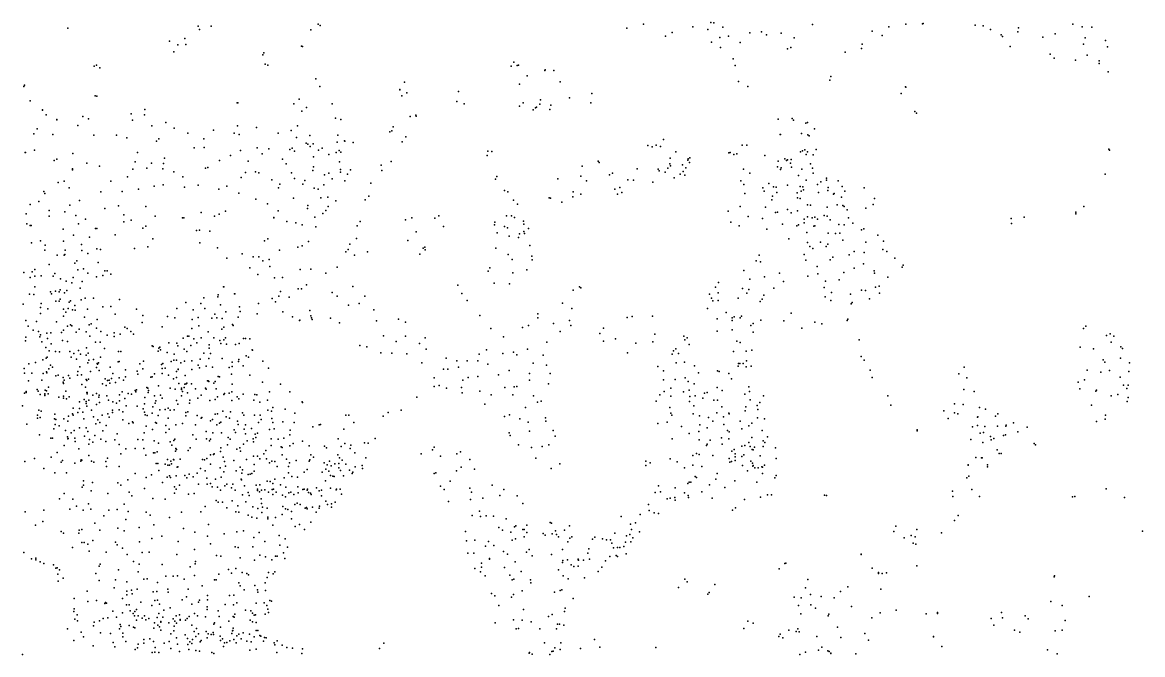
# Model space of a CAD drawing. Header units: millimetres. Extents: x -60275265 to 22802890, y -38578442 to 24337084.
# Drawn here: x -18729378 to -13570378, y -18528304 to -15615304 of the extents above; entities that cross this region are included whole.
import ezdxf

# ---------------------------------------------------------------- set-up
doc = ezdxf.new("R2010")
doc.units = ezdxf.units.MM
doc.header["$MEASUREMENT"] = 0
doc.layers.add('particles', color=7, linetype='Continuous', true_color=0x000000)

msp = doc.modelspace()

# ---------------------------------------------------------------- linework, layer by layer
at = {"layer": 'particles', "color": 93, "true_color": 0x67d435}
for p in [(-17367378, -15623304), (-17357378, -15629304), (-15868378, -15623304), (-15559378, -15615304), (-15544378, -15617304), (-15091378, -15625304), (-14661378, -15623304), (-14583378, -15622304), (-14580378, -15620304), (-14341378, -15628304), (-14305378, -15631304), (-13891378, -15623304), (-18520378, -15642304), (-17919378, -15632304), (-17914378, -15647304), (-17859378, -15632304), (-17400378, -15649304), (-15946378, -15641304), (-15767378, -15679304), (-15736378, -15662304), (-15642378, -15636304), (-15572378, -15648304), (-15503378, -15637304), (-15477378, -15679304), (-15379378, -15663304), (-15325378, -15658304), (-15302378, -15672304), (-15234378, -15665304), (-14816378, -15656304), (-14770378, -15675304), (-14739378, -15635304), (-14270378, -15647304), (-14221378, -15673304), (-14215378, -15680304), (-14144378, -15659304), (-14142378, -15640304), (-14029378, -15683304), (-13973378, -15668304), (-13849378, -15635304), (-13804378, -15637304), (-18051378, -15701304), (-18013378, -15719304), (-17981378, -15689304), (-17977378, -15717304), (-17444378, -15724304), (-17439378, -15726304), (-15555378, -15706304), (-15517378, -15685304), (-15514378, -15731304), (-15423378, -15707304), (-15190378, -15731304), (-15175378, -15686304), (-14861378, -15715304), (-14180378, -15726304), (-13842378, -15716304), (-13834378, -15686304), (-13741378, -15698304), (-13732378, -15728304), (-18032378, -15751304), (-17622378, -15765304), (-17617378, -15756304), (-15455378, -15783304), (-15206378, -15737304), (-14940378, -15752304), (-14865378, -15735304), (-13996378, -15762304), (-13977378, -15780304), (-13825378, -15766304), (-18399378, -15816304), (-18388378, -15812304), (-18373378, -15824304), (-17611378, -15808304), (-17598378, -15812304), (-16478378, -15817304), (-16465378, -15799304), (-16451378, -15813304), (-16445378, -15812304), (-16323378, -15836304), (-16322378, -15834304), (-16281378, -15836304), (-15447378, -15813304), (-15447378, -15813304), (-13879378, -15789304), (-13770378, -15792304), (-13770378, -15805304), (-17377378, -15875304), (-17377378, -15875304), (-16404378, -15861304), (-16404378, -15861304), (-16253378, -15889304), (-15431378, -15887304), (-15010378, -15881304), (-15006378, -15865304), (-13729378, -15843304), (-18722378, -15910304), (-18719378, -15905304), (-17359378, -15910304), (-16990378, -15924304), (-16990378, -15925304), (-16969378, -15891304), (-16959378, -15940304), (-16720378, -15934304), (-16439378, -15900304), (-16439378, -15900304), (-15388378, -15911304), (-14662378, -15912304), (-14661378, -15913304), (-18693378, -15976304), (-18394378, -15953304), (-18386378, -15955304), (-17740378, -15986304), (-17738378, -15986304), (-17737378, -15985304), (-17479378, -15990304), (-17455378, -15969304), (-17302378, -15990304), (-16982378, -15953304), (-16729378, -15980304), (-16694378, -15990304), (-16422378, -15986304), (-16346378, -15992304), (-16343378, -15972304), (-16209378, -15962304), (-16209378, -15962304), (-16111378, -15986304), (-16107378, -15943304), (-14682378, -15943304), (-18637378, -16018304), (-18637378, -16020304), (-18619378, -16041304), (-18228378, -16037304), (-18166378, -16041304), (-18165378, -16017304), (-17442378, -16024304), (-17420378, -16007304), (-16917378, -16043304), (-16440378, -16001304), (-16376378, -16018304), (-16366378, -16009304), (-16361378, -16006304), (-16300378, -16017304), (-16296378, -15997304), (-14619378, -16026304), (-14612378, -16033304), (-18571378, -16062304), (-18570378, -16064304), (-18473378, -16090304), (-18451378, -16049304), (-18425378, -16059304), (-18222378, -16066304), (-18133378, -16092304), (-18069378, -16076304), (-17739378, -16091304), (-17462378, -16092304), (-17287378, -16057304), (-17263378, -16062304), (-16943378, -16049304), (-16915378, -16047304), (-15249378, -16061304), (-15184378, -16058304), (-15178378, -16066304), (-15121378, -16079304), (-15113378, -16077304), (-18676378, -16128304), (-18661378, -16105304), (-18589378, -16131304), (-18400378, -16135304), (-18295378, -16134304), (-18248378, -16147304), (-18030378, -16103304), (-17967378, -16125304), (-17849378, -16112304), (-17754378, -16125304), (-17731378, -16132304), (-17651378, -16099304), (-17551378, -16125304), (-17491378, -16113304), (-17466378, -16145304), (-17405378, -16136304), (-17276378, -16134304), (-17037378, -16120304), (-17028378, -16114304), (-17021378, -16096304), (-16963378, -16142304), (-15239378, -16131304), (-15237378, -16131304), (-15141378, -16127304), (-15112378, -16133304), (-15106378, -16137304), (-15081378, -16105304), (-18111378, -16163304), (-18100378, -16151304), (-17938378, -16193304), (-17893378, -16152304), (-17892378, -16192304), (-17648378, -16193304), (-17594378, -16198304), (-17487378, -16195304), (-17422378, -16172304), (-17414378, -16176304), (-17404378, -16187304), (-17390378, -16174304), (-17349378, -16194304), (-17279378, -16167304), (-17245378, -16161304), (-17244378, -16163304), (-17205378, -16168304), (-16980378, -16165304), (-15849378, -16182304), (-15829378, -16188304), (-15810378, -16181304), (-15790378, -16187304), (-15777378, -16155304), (-15414378, -16181304), (-15393378, -16180304), (-18717378, -16214304), (-18714378, -16214304), (-18674378, -16204304), (-18571378, -16245304), (-18497378, -16219304), (-18199378, -16215304), (-18075378, -16241304), (-17771378, -16229304), (-17725378, -16205304), (-17625378, -16220304), (-17531378, -16245304), (-17498378, -16200304), (-17476378, -16209304), (-17388378, -16234304), (-17366378, -16204304), (-17318378, -16224304), (-17284378, -16215304), (-17270378, -16206304), (-17262378, -16213304), (-16588378, -16228304), (-16585378, -16208304), (-16567378, -16210304), (-15746378, -16241304), (-15719378, -16212304), (-15665378, -16250304), (-15663378, -16244304), (-15655378, -16239304), (-15475378, -16216304), (-15470378, -16215304), (-15453378, -16223304), (-15438378, -16220304), (-15310378, -16228304), (-15217378, -16244304), (-15205378, -16248304), (-15188378, -16247304), (-15146378, -16212304), (-15137378, -16207304), (-15125378, -16202304), (-15120378, -16224304), (-15113378, -16211304), (-15087378, -16226304), (-15074378, -16200304), (-13726378, -16199304), (-13723378, -16204304), (-18583378, -16252304), (-18499378, -16289304), (-18499378, -16295304), (-18433378, -16264304), (-18374378, -16277304), (-18220378, -16291304), (-18210378, -16257304), (-18156378, -16286304), (-18135378, -16263304), (-18082378, -16289304), (-18079378, -16265304), (-17886378, -16287304), (-17875378, -16284304), (-17821378, -16251304), (-17689378, -16254304), (-17514378, -16267304), (-17392378, -16297304), (-17389378, -16280304), (-17269378, -16258304), (-17264378, -16293304), (-17218378, -16294304), (-17076378, -16273304), (-17073378, -16297304), (-17031378, -16256304), (-16151378, -16278304), (-16078378, -16255304), (-16072378, -16260304), (-15898378, -16289304), (-15801378, -16292304), (-15797378, -16299304), (-15757378, -16287304), (-15747378, -16266304), (-15744378, -16276304), (-15689378, -16271304), (-15686378, -16302304), (-15674378, -16285304), (-15657378, -16261304), (-15408378, -16292304), (-15251378, -16281304), (-15249378, -16254304), (-15237378, -16293304), (-15235378, -16285304), (-15210378, -16252304), (-15191378, -16264304), (-15187378, -16282304), (-15140378, -16292304), (-15100378, -16267304), (-15090378, -16287304), (-18565378, -16353304), (-18536378, -16346304), (-18321378, -16346304), (-18245378, -16326304), (-18032378, -16303304), (-17990378, -16327304), (-17721378, -16330304), (-17702378, -16307304), (-17655378, -16303304), (-17640378, -16308304), (-17581378, -16340304), (-17490378, -16308304), (-17476378, -16334304), (-17428378, -16344304), (-17338378, -16317304), (-17317378, -16310304), (-17302378, -16336304), (-17264378, -16305304), (-17244378, -16345304), (-17232378, -16314304), (-16550378, -16338304), (-16544378, -16325304), (-16263378, -16336304), (-16157378, -16323304), (-16131378, -16345304), (-16025378, -16318304), (-16012378, -16309304), (-15940378, -16341304), (-15914378, -16342304), (-15826378, -16351304), (-15769378, -16305304), (-15727378, -16331304), (-15699378, -16315304), (-15678378, -16319304), (-15421378, -16345304), (-15379378, -16309304), (-15154378, -16320304), (-15120378, -16342304), (-15087378, -16310304), (-15052378, -16350304), (-15026378, -16332304), (-15026378, -16342304), (-14972378, -16345304), (-13742378, -16314304), (-18630378, -16394304), (-18626378, -16404304), (-18514378, -16377304), (-18368378, -16395304), (-18269378, -16394304), (-18194378, -16384304), (-18122378, -16369304), (-18080378, -16364304), (-17983378, -16374304), (-17920378, -16365304), (-17825378, -16384304), (-17787378, -16370304), (-17732378, -16402304), (-17550378, -16377304), (-17544378, -16361304), (-17437378, -16361304), (-17386378, -16379304), (-17367378, -16383304), (-17341378, -16364304), (-17124378, -16356304), (-16509378, -16389304), (-16493378, -16396304), (-16193378, -16395304), (-16001378, -16384304), (-15978378, -16375304), (-15968378, -16399304), (-15407378, -16362304), (-15402378, -16403304), (-15319378, -16377304), (-15313378, -16393304), (-15292378, -16357304), (-15270378, -16373304), (-15257378, -16374304), (-15254378, -16399304), (-15206378, -16365304), (-15161378, -16401304), (-15147378, -16371304), (-15143378, -16392304), (-15135378, -16372304), (-15131378, -16386304), (-15067378, -16362304), (-15062378, -16399304), (-15020378, -16390304), (-15018378, -16376304), (-14990378, -16403304), (-14953378, -16371304), (-14941378, -16392304), (-14853378, -16377304), (-18693378, -16454304), (-18654378, -16440304), (-18466378, -16436304), (-17654378, -16430304), (-17600378, -16451304), (-17480378, -16425304), (-17354378, -16423304), (-17322378, -16421304), (-17286378, -16437304), (-17151378, -16432304), (-17133378, -16415304), (-16468378, -16434304), (-16449378, -16453304), (-16303378, -16423304), (-16297378, -16425304), (-16244378, -16443304), (-16194378, -16419304), (-16157378, -16407304), (-15989378, -16407304), (-15277378, -16432304), (-15274378, -16415304), (-15159378, -16423304), (-15147378, -16427304), (-15113378, -16455304), (-14994378, -16407304), (-14977378, -16456304), (-14957378, -16421304), (-14811378, -16454304), (-14805378, -16426304), (-18711378, -16497304), (-18606378, -16481304), (-18606378, -16508304), (-18534378, -16488304), (-18511378, -16457304), (-18483378, -16504304), (-18350378, -16473304), (-18286378, -16460304), (-18262378, -16502304), (-18160378, -16464304), (-18118378, -16508304), (-17905378, -16491304), (-17844378, -16508304), (-17823378, -16499304), (-17793378, -16485304), (-17551378, -16483304), (-17416378, -16472304), (-17414378, -16459304), (-17345378, -16496304), (-17331378, -16481304), (-17321378, -16463304), (-16811378, -16507304), (-16499378, -16506304), (-16476378, -16506304), (-15478378, -16485304), (-15424378, -16463304), (-15306378, -16467304), (-15260378, -16491304), (-15251378, -16490304), (-15205378, -16477304), (-15188378, -16493304), (-15160378, -16483304), (-15100378, -16457304), (-15036378, -16504304), (-15023378, -16508304), (-15022378, -16466304), (-14950378, -16458304), (-14945378, -16463304), (-14930378, -16478304), (-14844378, -16471304), (-13878378, -16490304), (-13877378, -16497304), (-13840378, -16463304), (-18709378, -16543304), (-18693378, -16551304), (-18688378, -16551304), (-18470378, -16543304), (-18438378, -16521304), (-18262378, -16534304), (-18228378, -16527304), (-18161378, -16554304), (-17992378, -16516304), (-17985378, -16516304), (-17571378, -16514304), (-17571378, -16515304), (-17511378, -16532304), (-17470378, -16538304), (-17441378, -16548304), (-17382378, -16513304), (-17377378, -16557304), (-17188378, -16552304), (-17173378, -16532304), (-16965378, -16525304), (-16936378, -16515304), (-16830378, -16517304), (-16789378, -16555304), (-16555378, -16548304), (-16553378, -16536304), (-16508378, -16555304), (-16462378, -16514304), (-16421378, -16531304), (-16420378, -16544304), (-15467378, -16536304), (-15428378, -16552304), (-15386378, -16509304), (-15320378, -16519304), (-15229378, -16545304), (-15163378, -16552304), (-15155378, -16548304), (-15128378, -16522304), (-15128378, -16539304), (-15113378, -16511304), (-15092378, -16515304), (-15084378, -16554304), (-15079378, -16512304), (-15079378, -16553304), (-15067378, -16521304), (-15009378, -16524304), (-14969378, -16546304), (-14945378, -16547304), (-14924378, -16515304), (-14905378, -16540304), (-14175378, -16519304), (-14173378, -16542304), (-14115378, -16513304), (-18541378, -16568304), (-18493378, -16595304), (-18420378, -16605304), (-18393378, -16564304), (-18386378, -16565304), (-18302378, -16594304), (-18175378, -16563304), (-17927378, -16574304), (-17914378, -16572304), (-17866378, -16577304), (-17191378, -16610304), (-16915378, -16580304), (-16543378, -16584304), (-16495378, -16561304), (-16487378, -16600304), (-16444378, -16606304), (-16440378, -16590304), (-16420378, -16579304), (-16417378, -16587304), (-16398378, -16565304), (-15301378, -16567304), (-15116378, -16583304), (-15018378, -16586304), (-14985378, -16587304), (-14965378, -16586304), (-14865378, -16571304), (-14854378, -16566304), (-14789378, -16595304), (-18687378, -16630304), (-18645378, -16621304), (-18624378, -16642304), (-18539378, -16623304), (-18457378, -16638304), (-18386378, -16658304), (-18370378, -16662304), (-18213378, -16657304), (-18152378, -16649304), (-18128378, -16612304), (-17912378, -16631304), (-17831378, -16653304), (-17614378, -16621304), (-17599378, -16613304), (-17460378, -16651304), (-17440378, -16644304), (-17412378, -16624304), (-17228378, -16662304), (-17221378, -16637304), (-16954378, -16620304), (-16884378, -16655304), (-16875378, -16651304), (-16874378, -16663304), (-16548378, -16655304), (-16392378, -16643304), (-15199378, -16613304), (-15114378, -16629304), (-15103378, -16648304), (-15088378, -16657304), (-15053378, -16627304), (-15028378, -16648304), (-15019378, -16637304), (-14951378, -16619304), (-14845378, -16628304), (-14767378, -16661304), (-14763378, -16623304), (-18626378, -16664304), (-18569378, -16688304), (-18536378, -16688304), (-18533378, -16685304), (-18532378, -16665304), (-18479378, -16713304), (-18455378, -16666304), (-18428378, -16680304), (-17788378, -16701304), (-17717378, -16682304), (-17666378, -16695304), (-17640378, -16695304), (-17621378, -16713304), (-17592378, -16708304), (-17545378, -16665304), (-17239378, -16672304), (-17199378, -16688304), (-17140378, -16672304), (-16899378, -16683304), (-16492378, -16684304), (-16473378, -16708304), (-16383378, -16692304), (-16381378, -16709304), (-15349378, -16713304), (-15336378, -16688304), (-15129378, -16685304), (-15121378, -16710304), (-15009378, -16709304), (-14996378, -16696304), (-14922378, -16686304), (-14898378, -16671304), (-14852378, -16675304), (-14748378, -16670304), (-14711378, -16701304), (-18684378, -16764304), (-18672378, -16753304), (-18605378, -16731304), (-18488378, -16725304), (-18474378, -16755304), (-18448378, -16751304), (-18380378, -16722304), (-18350378, -16760304), (-18338378, -16760304), (-17681378, -16746304), (-17589378, -16739304), (-17450378, -16754304), (-17401378, -16752304), (-17280378, -16743304), (-16584378, -16762304), (-16576378, -16746304), (-16406378, -16755304), (-15407378, -16758304), (-15329378, -16719304), (-15068378, -16740304), (-14899378, -16748304), (-14855378, -16727304), (-14806378, -16760304), (-14677378, -16743304), (-14673378, -16734304), (-18722378, -16768304), (-18694378, -16791304), (-18672378, -16785304), (-18642378, -16782304), (-18587378, -16784304), (-18580378, -16772304), (-18554378, -16796304), (-18528378, -16807304), (-18502378, -16815304), (-18495378, -16790304), (-18453378, -16809304), (-18427378, -16771304), (-18388378, -16787304), (-18358378, -16781304), (-18321378, -16775304), (-17645378, -16777304), (-17568378, -16792304), (-17531378, -16791304), (-17331378, -16771304), (-16557378, -16817304), (-16470378, -16769304), (-15523378, -16814304), (-15379378, -16798304), (-15311378, -16787304), (-15242378, -16770304), (-15224378, -16809304), (-15112378, -16785304), (-15065378, -16773304), (-15030378, -16808304), (-14968378, -16801304), (-14946378, -16768304), (-14805378, -16770304), (-14743378, -16789304), (-18696378, -16867304), (-18677378, -16869304), (-18671378, -16833304), (-18600378, -16856304), (-18595378, -16866304), (-18577378, -16853304), (-18560378, -16857304), (-18555378, -16847304), (-18535378, -16861304), (-18524378, -16851304), (-18463378, -16839304), (-17803378, -16833304), (-17802378, -16833304), (-17752378, -16866304), (-17751378, -16865304), (-17540378, -16855304), (-17459378, -16843304), (-17443378, -16842304), (-17421378, -16824304), (-17302378, -16859304), (-17207378, -16832304), (-16724378, -16826304), (-16705378, -16864304), (-16486378, -16820304), (-16193378, -16849304), (-16164378, -16834304), (-16157378, -16838304), (-15565378, -16867304), (-15537378, -16835304), (-15524378, -16861304), (-15412378, -16841304), (-15392378, -16862304), (-15384378, -16846304), (-15269378, -16839304), (-15037378, -16836304), (-15002378, -16860304), (-14915378, -16867304), (-14865378, -16849304), (-14846378, -16850304), (-14800378, -16835304), (-14783378, -16830304), (-14782378, -16862304), (-18726378, -16914304), (-18643378, -16910304), (-18575378, -16899304), (-18559378, -16900304), (-18555378, -16891304), (-18514378, -16904304), (-18508378, -16898304), (-18487378, -16920304), (-18458378, -16894304), (-18440378, -16885304), (-18401378, -16885304), (-18282378, -16892304), (-17976378, -16905304), (-17908378, -16911304), (-17893378, -16884304), (-17829378, -16879304), (-17827378, -16870304), (-17817378, -16917304), (-17641378, -16910304), (-17578378, -16887304), (-17564378, -16903304), (-17548378, -16876304), (-17500378, -16881304), (-17279378, -16877304), (-17227378, -16918304), (-17178378, -16910304), (-17152378, -16876304), (-16681378, -16897304), (-16241378, -16908304), (-15555378, -16886304), (-15550378, -16898304), (-15524378, -16897304), (-15433378, -16886304), (-15331378, -16901304), (-15322378, -16891304), (-15315378, -16872304), (-15032378, -16879304), (-15006378, -16897304), (-14912378, -16912304), (-14908378, -16905304), (-14827378, -16888304), (-18646378, -16928304), (-18645378, -16956304), (-18612378, -16935304), (-18540378, -16936304), (-18539378, -16969304), (-18529378, -16950304), (-18519378, -16934304), (-18499378, -16940304), (-18486378, -16941304), (-18429378, -16937304), (-18358378, -16926304), (-18321378, -16924304), (-18302378, -16960304), (-18203378, -16936304), (-18175378, -16966304), (-18060378, -16970304), (-18018378, -16933304), (-17943378, -16940304), (-17889378, -16934304), (-17843378, -16960304), (-17792378, -16949304), (-17729378, -16925304), (-17726378, -16947304), (-17648378, -16958304), (-17530378, -16949304), (-17485378, -16971304), (-17405378, -16942304), (-17401378, -16967304), (-17111378, -16939304), (-16623378, -16965304), (-16355378, -16958304), (-16199378, -16934304), (-15921378, -16970304), (-15827378, -16968304), (-15574378, -16933304), (-15488378, -16952304), (-15451378, -16972304), (-15417378, -16969304), (-15189378, -16955304), (-18713378, -16988304), (-18703378, -17015304), (-18664378, -16993304), (-18572378, -16994304), (-18521378, -17015304), (-18507378, -17008304), (-18502378, -17013304), (-18443378, -16973304), (-18421378, -17008304), (-18413378, -17004304), (-18387378, -17024304), (-18384378, -16984304), (-18384378, -16984304), (-18258378, -17020304), (-18177378, -16998304), (-18085378, -17017304), (-18027378, -16977304), (-17947378, -16984304), (-17919378, -16975304), (-17916378, -17013304), (-17857378, -16978304), (-17834378, -16976304), (-17809378, -16980304), (-17801378, -17020304), (-17762378, -17007304), (-17758378, -17012304), (-17735378, -16973304), (-17453378, -16988304), (-17452378, -16987304), (-17397378, -16976304), (-17394378, -16984304), (-17310378, -16978304), (-17269378, -16999304), (-17098378, -16990304), (-16997378, -16982304), (-16965378, -16997304), (-16426378, -17021304), (-16398378, -17012304), (-16355378, -16977304), (-16283378, -17002304), (-16210378, -16989304), (-16203378, -17012304), (-16053378, -17024304), (-15944378, -16975304), (-15530378, -16981304), (-15460378, -16977304), (-15460378, -16989304), (-15424378, -16977304), (-15374378, -17012304), (-15364378, -17003304), (-15328378, -16987304), (-15222378, -16990304), (-15139378, -17024304), (-15080378, -16997304), (-15048378, -17004304), (-14930378, -16989304), (-14928378, -16982304), (-13832378, -17014304), (-18713378, -17066304), (-18680378, -17033304), (-18655378, -17040304), (-18648378, -17064304), (-18646378, -17055304), (-18617378, -17047304), (-18613378, -17072304), (-18598378, -17046304), (-18549378, -17044304), (-18539378, -17033304), (-18482378, -17042304), (-18467378, -17028304), (-18435378, -17041304), (-18418378, -17061304), (-18368378, -17039304), (-18339378, -17056304), (-18306378, -17045304), (-18306378, -17062304), (-18278378, -17051304), (-18246378, -17026304), (-18230378, -17040304), (-18217378, -17051304), (-17988378, -17070304), (-17969378, -17060304), (-17963378, -17060304), (-17948378, -17026304), (-17940378, -17073304), (-17906378, -17068304), (-17874378, -17041304), (-17848378, -17069304), (-17811378, -17028304), (-17794378, -17068304), (-17711378, -17072304), (-17702378, -17072304), (-17682378, -17073304), (-17066378, -17059304), (-16964378, -17060304), (-16874378, -17068304), (-16572378, -17025304), (-16514378, -17064304), (-16252378, -17040304), (-16069378, -17048304), (-15998378, -17073304), (-15817378, -17051304), (-15683378, -17060304), (-15668378, -17069304), (-15530378, -17038304), (-15460378, -17031304), (-15363378, -17043304), (-13842378, -17026304), (-13737378, -17057304), (-13719378, -17050304), (-13703378, -17061304), (-18714378, -17083304), (-18640378, -17087304), (-18621378, -17113304), (-18597378, -17096304), (-18544378, -17080304), (-18521378, -17086304), (-18471378, -17127304), (-18434378, -17114304), (-18393378, -17089304), (-18371378, -17089304), (-18351378, -17117304), (-18131378, -17106304), (-18127378, -17108304), (-18101378, -17116304), (-18096378, -17111304), (-18093378, -17123304), (-18054378, -17091304), (-18018378, -17093304), (-18013378, -17105304), (-17984378, -17121304), (-17953378, -17103304), (-17925378, -17092304), (-17869378, -17101304), (-17869378, -17116304), (-17819378, -17081304), (-17815378, -17095304), (-17801378, -17077304), (-17789378, -17097304), (-17748378, -17099304), (-17731378, -17095304), (-17671378, -17123304), (-17669378, -17125304), (-17175378, -17103304), (-17143378, -17110304), (-17007378, -17085304), (-16900378, -17094304), (-16869378, -17121304), (-16592378, -17124304), (-16403378, -17120304), (-16314378, -17088304), (-16053378, -17084304), (-15904378, -17093304), (-15826378, -17087304), (-15719378, -17119304), (-15678378, -17077304), (-15659378, -17099304), (-15439378, -17084304), (-15424378, -17090304), (-15370378, -17125304), (-14876378, -17078304), (-13857378, -17111304), (-13796378, -17119304), (-13714378, -17088304), (-13670378, -17110304), (-13663378, -17117304), (-18635378, -17170304), (-18620378, -17162304), (-18615378, -17157304), (-18605378, -17128304), (-18577378, -17132304), (-18558378, -17133304), (-18510378, -17132304), (-18505378, -17157304), (-18492378, -17140304), (-18480378, -17167304), (-18461378, -17143304), (-18435378, -17148304), (-18426378, -17139304), (-18423378, -17171304), (-18401378, -17168304), (-18369378, -17157304), (-18288378, -17179304), (-18286378, -17131304), (-18284378, -17177304), (-18276378, -17131304), (-18172378, -17176304), (-18104378, -17130304), (-18062378, -17136304), (-18044378, -17178304), (-18032378, -17172304), (-18030378, -17143304), (-18019378, -17171304), (-17982378, -17176304), (-17971378, -17132304), (-17949378, -17175304), (-17910378, -17166304), (-17893378, -17139304), (-17870378, -17163304), (-17863378, -17141304), (-17809378, -17163304), (-17734378, -17177304), (-17733378, -17168304), (-17698378, -17151304), (-17687378, -17157304), (-17621378, -17176304), (-17079378, -17138304), (-17028378, -17139304), (-16958378, -17142304), (-16778378, -17162304), (-16729378, -17174304), (-16681378, -17175304), (-16632378, -17175304), (-16626378, -17144304), (-16516378, -17141304), (-16467378, -17134304), (-16452378, -17147304), (-16331378, -17149304), (-15942378, -17138304), (-15737378, -17143304), (-15730378, -17128304), (-15707378, -17141304), (-15454378, -17131304), (-15396378, -17130304), (-15394378, -17174304), (-14866378, -17155304), (-14853378, -17172304), (-13752378, -17170304), (-13672378, -17162304), (-18721378, -17209304), (-18699378, -17188304), (-18668378, -17182304), (-18618378, -17225304), (-18617378, -17229304), (-18608378, -17212304), (-18599378, -17195304), (-18591378, -17203304), (-18473378, -17224304), (-18465378, -17202304), (-18428378, -17183304), (-18416378, -17223304), (-18388378, -17205304), (-18384378, -17187304), (-18383378, -17190304), (-18379378, -17184304), (-18375378, -17219304), (-18325378, -17204304), (-18254378, -17216304), (-18201378, -17222304), (-18188378, -17188304), (-18175378, -17212304), (-18088378, -17192304), (-18085378, -17209304), (-18082378, -17186304), (-18072378, -17208304), (-18019378, -17224304), (-18011378, -17213304), (-18011378, -17214304), (-18000378, -17183304), (-17948378, -17215304), (-17919378, -17194304), (-17913378, -17206304), (-17883378, -17199304), (-17854378, -17204304), (-17777378, -17205304), (-17763378, -17180304), (-17763378, -17200304), (-17713378, -17197304), (-17596378, -17208304), (-16889378, -17183304), (-16789378, -17213304), (-16770378, -17213304), (-16720378, -17204304), (-16585378, -17189304), (-16488378, -17219304), (-16376378, -17185304), (-16315378, -17195304), (-15803378, -17200304), (-15776378, -17220304), (-15718378, -17183304), (-15680378, -17181304), (-15634378, -17198304), (-15615378, -17230304), (-15528378, -17221304), (-15520378, -17224304), (-15433378, -17199304), (-15431378, -17187304), (-15425378, -17186304), (-15410378, -17187304), (-15395378, -17202304), (-15373378, -17199304), (-14824378, -17217304), (-14392378, -17204304), (-13825378, -17217304), (-13762378, -17227304), (-13744378, -17180304), (-13723378, -17219304), (-13633378, -17223304), (-13631378, -17184304), (-18719378, -17231304), (-18701378, -17266304), (-18685378, -17231304), (-18639378, -17264304), (-18634378, -17232304), (-18575378, -17243304), (-18565378, -17241304), (-18541378, -17251304), (-18541378, -17273304), (-18539378, -17279304), (-18537378, -17263304), (-18516378, -17242304), (-18510378, -17254304), (-18476378, -17241304), (-18457378, -17239304), (-18436378, -17260304), (-18433378, -17265304), (-18425378, -17259304), (-18360378, -17280304), (-18348378, -17257304), (-18337378, -17265304), (-18329378, -17264304), (-18327378, -17277304), (-18319378, -17256304), (-18312378, -17233304), (-18300378, -17275304), (-18283378, -17253304), (-18263378, -17264304), (-18254378, -17248304), (-18197378, -17236304), (-18138378, -17249304), (-18131378, -17248304), (-18120378, -17234304), (-18085378, -17233304), (-18056378, -17240304), (-18033378, -17258304), (-18019378, -17251304), (-18009378, -17279304), (-17981378, -17282304), (-17980378, -17242304), (-17975378, -17281304), (-17972378, -17278304), (-17950378, -17280304), (-17877378, -17266304), (-17873378, -17267304), (-17870378, -17270304), (-17847378, -17277304), (-17842378, -17270304), (-17827378, -17247304), (-17822378, -17248304), (-17766378, -17236304), (-17763378, -17282304), (-17682378, -17240304), (-17624378, -17272304), (-17540378, -17282304), (-16833378, -17252304), (-16701378, -17263304), (-16676378, -17251304), (-16631378, -17246304), (-16537378, -17239304), (-16393378, -17232304), (-16393378, -17263304), (-16306378, -17281304), (-16298378, -17232304), (-15776378, -17262304), (-15722378, -17260304), (-15677378, -17252304), (-15663378, -17270304), (-15635378, -17280304), (-15476378, -17233304), (-15464378, -17257304), (-14816378, -17251304), (-14416378, -17235304), (-14379378, -17253304), (-13867378, -17272304), (-13838378, -17262304), (-13673378, -17250304), (-18719378, -17323304), (-18712378, -17316304), (-18711378, -17320304), (-18661378, -17306304), (-18657378, -17314304), (-18647378, -17330304), (-18626378, -17326304), (-18625378, -17333304), (-18624378, -17309304), (-18618378, -17313304), (-18610378, -17326304), (-18609378, -17295304), (-18529378, -17314304), (-18455378, -17283304), (-18438378, -17295304), (-18432378, -17320304), (-18431378, -17327304), (-18430378, -17321304), (-18405378, -17332304), (-18387378, -17325304), (-18376378, -17332304), (-18344378, -17288304), (-18282378, -17331304), (-18270378, -17317304), (-18242378, -17325304), (-18226378, -17328304), (-18210378, -17311304), (-18206378, -17317304), (-18203378, -17308304), (-18156378, -17297304), (-18151378, -17300304), (-18150378, -17321304), (-18149378, -17311304), (-18102378, -17289304), (-18093378, -17333304), (-18049378, -17300304), (-18025378, -17305304), (-17997378, -17307304), (-17996378, -17301304), (-17992378, -17316304), (-17984378, -17297304), (-17968378, -17322304), (-17932378, -17304304), (-17905378, -17333304), (-17885378, -17301304), (-17882378, -17305304), (-17836378, -17303304), (-17802378, -17330304), (-17799378, -17325304), (-17777378, -17324304), (-17764378, -17317304), (-17712378, -17328304), (-17658378, -17329304), (-17650378, -17331304), (-17591378, -17318304), (-17497378, -17317304), (-16832378, -17293304), (-16809378, -17288304), (-16776378, -17300304), (-16706378, -17297304), (-16704378, -17322304), (-16622378, -17314304), (-16570378, -17331304), (-16507378, -17297304), (-16470378, -17331304), (-16464378, -17294304), (-16452378, -17292304), (-15793378, -17331304), (-15773378, -17316304), (-15743378, -17300304), (-15684378, -17317304), (-15659378, -17310304), (-15587378, -17323304), (-15575378, -17320304), (-15529378, -17298304), (-15506378, -17311304), (-15402378, -17328304), (-15384378, -17294304), (-15381378, -17316304), (-14393378, -17306304), (-14346378, -17315304), (-13859378, -17304304), (-13785378, -17314304), (-13782378, -17309304), (-13684378, -17329304), (-13658378, -17286304), (-13642378, -17302304), (-13636378, -17287304), (-18729378, -17382304), (-18626378, -17334304), (-18561378, -17342304), (-18540378, -17337304), (-18540378, -17347304), (-18526378, -17350304), (-18514378, -17340304), (-18466378, -17363304), (-18445378, -17352304), (-18435378, -17362304), (-18435378, -17371304), (-18432378, -17384304), (-18423378, -17355304), (-18387378, -17375304), (-18377378, -17342304), (-18374378, -17366304), (-18340378, -17335304), (-18332378, -17355304), (-18312378, -17363304), (-18296378, -17369304), (-18282378, -17359304), (-18258378, -17348304), (-18251378, -17381304), (-18201378, -17383304), (-18166378, -17373304), (-18165378, -17343304), (-18120378, -17336304), (-18118378, -17370304), (-18115378, -17359304), (-18086378, -17346304), (-18019378, -17357304), (-18013378, -17374304), (-17996378, -17336304), (-17960378, -17370304), (-17958378, -17356304), (-17921378, -17346304), (-17866378, -17357304), (-17841378, -17352304), (-17831378, -17341304), (-17765378, -17357304), (-17740378, -17340304), (-17732378, -17349304), (-17663378, -17356304), (-17636378, -17365304), (-17600378, -17355304), (-17441378, -17364304), (-17439378, -17366304), (-16913378, -17342304), (-16600378, -17374304), (-16375378, -17336304), (-16356378, -17365304), (-16340378, -17360304), (-15810378, -17360304), (-15742378, -17337304), (-15656378, -17362304), (-15655378, -17338304), (-15636378, -17382304), (-15630378, -17336304), (-15596378, -17347304), (-15545378, -17355304), (-15527378, -17355304), (-15378378, -17354304), (-15345378, -17380304), (-15333378, -17366304), (-15316378, -17335304), (-14744378, -17336304), (-14730378, -17378304), (-14437378, -17372304), (-14397378, -17375304), (-13805378, -17379304), (-13714378, -17336304), (-13641378, -17362304), (-13636378, -17344304), (-18659378, -17424304), (-18654378, -17402304), (-18647378, -17436304), (-18642378, -17406304), (-18579378, -17420304), (-18517378, -17430304), (-18499378, -17419304), (-18495378, -17393304), (-18495378, -17425304), (-18474378, -17413304), (-18466378, -17394304), (-18450378, -17411304), (-18411378, -17402304), (-18401378, -17432304), (-18362378, -17424304), (-18335378, -17419304), (-18329378, -17434304), (-18314378, -17401304), (-18314378, -17413304), (-18284378, -17400304), (-18266378, -17410304), (-18173378, -17395304), (-18167378, -17411304), (-18164378, -17423304), (-18154378, -17427304), (-18131378, -17415304), (-18128378, -17387304), (-18103378, -17427304), (-18096378, -17400304), (-18071378, -17399304), (-18057378, -17392304), (-18048378, -17401304), (-18030378, -17400304), (-17977378, -17413304), (-17976378, -17428304), (-17967378, -17409304), (-17924378, -17427304), (-17902378, -17436304), (-17841378, -17420304), (-17830378, -17419304), (-17806378, -17407304), (-17791378, -17432304), (-17770378, -17409304), (-17715378, -17414304), (-17709378, -17425304), (-17660378, -17424304), (-17634378, -17424304), (-17598378, -17402304), (-17582378, -17407304), (-17576378, -17389304), (-17519378, -17397304), (-17475378, -17416304), (-17240378, -17424304), (-17225378, -17424304), (-17067378, -17429304), (-17045378, -17413304), (-16984378, -17402304), (-16508378, -17431304), (-16486378, -17423304), (-16412378, -17390304), (-16320378, -17437304), (-15747378, -17390304), (-15743378, -17416304), (-15738378, -17424304), (-15640378, -17419304), (-15610378, -17428304), (-15569378, -17436304), (-15531378, -17414304), (-15508378, -17386304), (-15500378, -17432304), (-15476378, -17415304), (-15474378, -17419304), (-15401378, -17405304), (-15397378, -17387304), (-15343378, -17437304), (-15342378, -17399304), (-14485378, -17405304), (-14436378, -17414304), (-14421378, -17418304), (-14331378, -17434304), (-14329378, -17433304), (-14321378, -17389304), (-14294378, -17397304), (-14248378, -17429304), (-14236378, -17418304), (-13741378, -17425304), (-18708378, -17466304), (-18659378, -17438304), (-18585378, -17488304), (-18581378, -17441304), (-18578378, -17468304), (-18575378, -17445304), (-18560378, -17474304), (-18538378, -17441304), (-18520378, -17452304), (-18466378, -17483304), (-18446378, -17442304), (-18436378, -17483304), (-18391378, -17464304), (-18381378, -17447304), (-18372378, -17459304), (-18344378, -17473304), (-18267378, -17446304), (-18239378, -17463304), (-18222378, -17456304), (-18219378, -17460304), (-18159378, -17475304), (-18116378, -17458304), (-18111378, -17461304), (-18069378, -17473304), (-18057378, -17439304), (-18023378, -17469304), (-17991378, -17463304), (-17932378, -17469304), (-17905378, -17438304), (-17862378, -17451304), (-17854378, -17444304), (-17834378, -17469304), (-17822378, -17462304), (-17815378, -17457304), (-17775378, -17438304), (-17739378, -17452304), (-17736378, -17468304), (-17701378, -17469304), (-17674378, -17486304), (-17642378, -17459304), (-17629378, -17445304), (-17581378, -17440304), (-17575378, -17459304), (-17569378, -17488304), (-17530378, -17455304), (-17477378, -17458304), (-17391378, -17479304), (-17363378, -17469304), (-17356378, -17467304), (-17202378, -17458304), (-16438378, -17442304), (-16399378, -17457304), (-16319378, -17453304), (-15803378, -17463304), (-15759378, -17457304), (-15693378, -17477304), (-15609378, -17470304), (-15575378, -17483304), (-15550378, -17453304), (-15499378, -17467304), (-15424378, -17453304), (-15416378, -17487304), (-15384378, -17474304), (-15369378, -17461304), (-15311378, -17441304), (-14465378, -17440304), (-14353378, -17479304), (-14330378, -17472304), (-14297378, -17477304), (-14239378, -17475304), (-14200378, -17476304), (-14198378, -17471304), (-14164378, -17460304), (-14101378, -17480304), (-13782378, -17454304), (-13742378, -17443304), (-18651378, -17515304), (-18598378, -17530304), (-18590378, -17531304), (-18531378, -17495304), (-18522378, -17525304), (-18520378, -17534304), (-18519378, -17533304), (-18505378, -17506304), (-18491378, -17495304), (-18488378, -17530304), (-18443378, -17521304), (-18428378, -17500304), (-18420378, -17537304), (-18395378, -17518304), (-18368378, -17535304), (-18358378, -17497304), (-18303378, -17538304), (-18293378, -17511304), (-18197378, -17537304), (-18175378, -17538304), (-18168378, -17506304), (-18130378, -17491304), (-18068378, -17505304), (-18053378, -17490304), (-18027378, -17535304), (-17944378, -17515304), (-17928378, -17536304), (-17882378, -17500304), (-17881378, -17534304), (-17862378, -17536304), (-17852378, -17506304), (-17812378, -17506304), (-17781378, -17528304), (-17772378, -17536304), (-17754378, -17493304), (-17747378, -17504304), (-17707378, -17489304), (-17701378, -17510304), (-17666378, -17534304), (-17657378, -17512304), (-17654378, -17528304), (-17647378, -17507304), (-17591378, -17491304), (-17584378, -17534304), (-17551378, -17536304), (-17525378, -17531304), (-17497378, -17515304), (-17496378, -17494304), (-17275378, -17534304), (-17249378, -17490304), (-17104378, -17532304), (-16488378, -17506304), (-16483378, -17518304), (-16393378, -17498304), (-16284378, -17496304), (-16276378, -17521304), (-15736378, -17534304), (-15659378, -17509304), (-15614378, -17500304), (-15612378, -17538304), (-15562378, -17540304), (-15510378, -17529304), (-15482378, -17495304), (-15476378, -17534304), (-15474378, -17501304), (-15369378, -17528304), (-15322378, -17496304), (-15297378, -17524304), (-14608378, -17493304), (-14608378, -17497304), (-14361378, -17537304), (-14318378, -17507304), (-14302378, -17505304), (-14270378, -17523304), (-14267378, -17538304), (-14255378, -17533304), (-14210378, -17518304), (-14201378, -17515304), (-14145378, -17501304), (-18537378, -17565304), (-18486378, -17546304), (-18469378, -17580304), (-18423378, -17559304), (-18404378, -17549304), (-18345378, -17546304), (-18284378, -17560304), (-18253378, -17580304), (-18210378, -17579304), (-18169378, -17579304), (-18122378, -17543304), (-18102378, -17553304), (-18049378, -17548304), (-18041378, -17563304), (-18032378, -17541304), (-18024378, -17591304), (-18022378, -17579304), (-18020378, -17583304), (-17966378, -17587304), (-17956378, -17575304), (-17867378, -17543304), (-17815378, -17575304), (-17784378, -17562304), (-17741378, -17581304), (-17727378, -17576304), (-17724378, -17591304), (-17710378, -17559304), (-17694378, -17543304), (-17664378, -17548304), (-17608378, -17588304), (-17583378, -17564304), (-17538378, -17571304), (-17532378, -17573304), (-17497378, -17566304), (-17482378, -17556304), (-17439378, -17544304), (-17409378, -17566304), (-17338378, -17567304), (-17328378, -17575304), (-17261378, -17569304), (-17244378, -17556304), (-17219378, -17578304), (-17216378, -17563304), (-17153378, -17552304), (-17136378, -17554304), (-16840378, -17584304), (-16832378, -17572304), (-16445378, -17562304), (-16384378, -17574304), (-16336378, -17569304), (-16305378, -17561304), (-15579378, -17565304), (-15575378, -17559304), (-15507378, -17559304), (-15461378, -17591304), (-15451378, -17583304), (-15416378, -17568304), (-15402378, -17564304), (-15384378, -17551304), (-15377378, -17569304), (-15368378, -17583304), (-15363378, -17584304), (-15357378, -17572304), (-15317378, -17543304), (-15317378, -17569304), (-15310378, -17550304), (-15261378, -17576304), (-14306378, -17550304), (-14240378, -17585304), (-14069378, -17555304), (-14063378, -17561304), (-18718378, -17639304), (-18673378, -17625304), (-18597378, -17618304), (-18569378, -17597304), (-18550378, -17641304), (-18545378, -17633304), (-18460378, -17636304), (-18458378, -17631304), (-18455378, -17632304), (-18423378, -17611304), (-18411378, -17636304), (-18400378, -17642304), (-18345378, -17638304), (-18337378, -17623304), (-18275378, -17603304), (-18161378, -17609304), (-18125378, -17598304), (-18119378, -17599304), (-18109378, -17593304), (-18061378, -17629304), (-18045378, -17636304), (-18033378, -17629304), (-18032378, -17631304), (-18002378, -17628304), (-17899378, -17629304), (-17891378, -17630304), (-17879378, -17625304), (-17863378, -17608304), (-17849378, -17606304), (-17846378, -17603304), (-17816378, -17592304), (-17804378, -17618304), (-17798378, -17638304), (-17756378, -17633304), (-17697378, -17629304), (-17665378, -17613304), (-17646378, -17614304), (-17636378, -17626304), (-17617378, -17603304), (-17605378, -17626304), (-17581378, -17637304), (-17566378, -17638304), (-17532378, -17608304), (-17512378, -17628304), (-17468378, -17634304), (-17408378, -17637304), (-17406378, -17631304), (-17400378, -17607304), (-17388378, -17619304), (-17315378, -17636304), (-17277378, -17608304), (-17268378, -17621304), (-17257378, -17632304), (-17198378, -17598304), (-17148378, -17622304), (-16892378, -17603304), (-16803378, -17614304), (-16729378, -17603304), (-16711378, -17593304), (-16669378, -17629304), (-16365378, -17623304), (-15858378, -17636304), (-15745378, -17626304), (-15713378, -17640304), (-15642378, -17610304), (-15625378, -17601304), (-15612378, -17606304), (-15549378, -17611304), (-15474378, -17625304), (-15471378, -17642304), (-15464378, -17638304), (-15447378, -17603304), (-15447378, -17617304), (-15447378, -17633304), (-15416378, -17615304), (-15406378, -17607304), (-15374378, -17636304), (-15332378, -17612304), (-15258378, -17625304), (-14338378, -17620304), (-14312378, -17621304), (-14309378, -17621304), (-14231378, -17602304), (-14222378, -17602304), (-18631378, -17670304), (-18580378, -17690304), (-18526378, -17691304), (-18488378, -17646304), (-18341378, -17662304), (-18283378, -17662304), (-18209378, -17694304), (-18113378, -17647304), (-18106378, -17647304), (-18101378, -17680304), (-18071378, -17651304), (-18059378, -17655304), (-18052378, -17655304), (-18042378, -17649304), (-18017378, -17664304), (-18013378, -17663304), (-17924378, -17692304), (-17909378, -17670304), (-17888378, -17682304), (-17863378, -17651304), (-17818378, -17667304), (-17801378, -17686304), (-17793378, -17660304), (-17744378, -17681304), (-17726378, -17665304), (-17719378, -17692304), (-17716378, -17676304), (-17672378, -17693304), (-17661378, -17652304), (-17661378, -17683304), (-17591378, -17645304), (-17555378, -17662304), (-17504378, -17662304), (-17503378, -17690304), (-17499378, -17644304), (-17431378, -17687304), (-17417378, -17675304), (-17349378, -17688304), (-17340378, -17644304), (-17332378, -17674304), (-17326378, -17653304), (-17317378, -17683304), (-17307378, -17658304), (-17290378, -17649304), (-17272378, -17647304), (-17271378, -17668304), (-17264378, -17679304), (-17240378, -17651304), (-17223378, -17678304), (-17211378, -17694304), (-17207378, -17687304), (-17197378, -17663304), (-17165378, -17657304), (-17162378, -17671304), (-16833378, -17693304), (-16825378, -17691304), (-16730378, -17681304), (-16709378, -17665304), (-16647378, -17673304), (-16294378, -17670304), (-16254378, -17649304), (-15858378, -17656304), (-15838378, -17645304), (-15679378, -17667304), (-15642378, -17655304), (-15600378, -17662304), (-15530378, -17694304), (-15412378, -17656304), (-15389378, -17682304), (-15366378, -17646304), (-15365378, -17659304), (-15364378, -17657304), (-15356378, -17667304), (-15340378, -17667304), (-15324378, -17663304), (-15321378, -17693304), (-15320378, -17664304), (-15311378, -17655304), (-14374378, -17654304), (-14373378, -17655304), (-14285378, -17654304), (-14284378, -17663304), (-18448378, -17728304), (-18406378, -17735304), (-18289378, -17736304), (-18244378, -17723304), (-18159378, -17712304), (-18134378, -17700304), (-18084378, -17735304), (-18062378, -17711304), (-18051378, -17705304), (-18047378, -17712304), (-18021378, -17704304), (-17981378, -17702304), (-17971378, -17714304), (-17961378, -17697304), (-17942378, -17709304), (-17918378, -17742304), (-17879378, -17715304), (-17878378, -17743304), (-17862378, -17739304), (-17839378, -17720304), (-17814378, -17711304), (-17788378, -17743304), (-17760378, -17742304), (-17721378, -17719304), (-17720378, -17723304), (-17690378, -17698304), (-17680378, -17697304), (-17635378, -17745304), (-17602378, -17729304), (-17588378, -17730304), (-17576378, -17739304), (-17567378, -17720304), (-17540378, -17745304), (-17524378, -17714304), (-17488378, -17707304), (-17462378, -17710304), (-17333378, -17728304), (-17310378, -17703304), (-17300378, -17706304), (-17293378, -17707304), (-17250378, -17705304), (-16759378, -17729304), (-15664378, -17739304), (-15658378, -17734304), (-15650378, -17734304), (-15631378, -17708304), (-15624378, -17712304), (-15564378, -17745304), (-15535378, -17719304), (-15448378, -17727304), (-15346378, -17733304), (-15263378, -17713304), (-15257378, -17702304), (-14380378, -17714304), (-14371378, -17706304), (-18536378, -17786304), (-18454378, -17757304), (-18447378, -17748304), (-18413378, -17774304), (-18336378, -17785304), (-18276378, -17747304), (-18237378, -17780304), (-18225378, -17796304), (-18166378, -17763304), (-18029378, -17755304), (-18028378, -17784304), (-18021378, -17765304), (-18005378, -17748304), (-17964378, -17788304), (-17938378, -17786304), (-17855378, -17755304), (-17831378, -17757304), (-17816378, -17770304), (-17797378, -17751304), (-17766378, -17760304), (-17749378, -17770304), (-17715378, -17792304), (-17706378, -17750304), (-17690378, -17781304), (-17685378, -17795304), (-17653378, -17747304), (-17647378, -17772304), (-17646378, -17765304), (-17637378, -17778304), (-17628378, -17771304), (-17612378, -17769304), (-17595378, -17780304), (-17579378, -17767304), (-17577378, -17768304), (-17575378, -17791304), (-17573378, -17765304), (-17560378, -17779304), (-17531378, -17794304), (-17516378, -17757304), (-17502378, -17783304), (-17493378, -17780304), (-17479378, -17791304), (-17461378, -17755304), (-17459378, -17782304), (-17437378, -17767304), (-17431378, -17766304), (-17417378, -17771304), (-17416378, -17765304), (-17412378, -17781304), (-17402378, -17784304), (-17399378, -17790304), (-17374378, -17759304), (-17362378, -17774304), (-17351378, -17771304), (-17351378, -17796304), (-17310378, -17761304), (-17284378, -17769304), (-17283378, -17765304), (-17265378, -17765304), (-17259378, -17789304), (-16804378, -17752304), (-16786378, -17767304), (-16668378, -17761304), (-16660378, -17779304), (-16566378, -17748304), (-16530378, -17795304), (-16512378, -17768304), (-16451378, -17797304), (-15815378, -17781304), (-15800378, -17750304), (-15790378, -17778304), (-15722378, -17760304), (-15679378, -17782304), (-15663378, -17795304), (-15600378, -17778304), (-15494378, -17758304), (-15298378, -17792304), (-15279378, -17792304), (-15035378, -17794304), (-15025378, -17795304), (-14445378, -17775304), (-14357378, -17768304), (-13738378, -17764304), (-18558378, -17811304), (-18496378, -17812304), (-18480378, -17844304), (-18425378, -17833304), (-18260378, -17835304), (-18128378, -17808304), (-18072378, -17812304), (-17887378, -17846304), (-17837378, -17818304), (-17828378, -17826304), (-17807378, -17826304), (-17763378, -17820304), (-17737378, -17843304), (-17700378, -17824304), (-17667378, -17847304), (-17629378, -17810304), (-17628378, -17832304), (-17624378, -17848304), (-17529378, -17846304), (-17518378, -17801304), (-17475378, -17837304), (-17464378, -17830304), (-17450378, -17837304), (-17393378, -17849304), (-17360378, -17844304), (-17332378, -17821304), (-17324378, -17837304), (-17306378, -17834304), (-17306378, -17848304), (-17289378, -17826304), (-16766378, -17822304), (-16665378, -17814304), (-16609378, -17807304), (-16425378, -17832304), (-15846378, -17836304), (-15760378, -17811304), (-15746378, -17807304), (-15725378, -17804304), (-15723378, -17816304), (-15661378, -17804304), (-15552378, -17807304), (-15403378, -17813304), (-15330378, -17803304), (-14444378, -17799304), (-14321378, -17799304), (-13893378, -17801304), (-13882378, -17799304), (-13882378, -17799304), (-13653378, -17804304), (-18717378, -17870304), (-18630378, -17863304), (-18510378, -17858304), (-18449378, -17863304), (-18414378, -17858304), (-18354378, -17889304), (-18331378, -17863304), (-18293378, -17860304), (-18242378, -17868304), (-18159378, -17871304), (-18141378, -17885304), (-18051378, -17896304), (-17997378, -17871304), (-17907378, -17870304), (-17788378, -17851304), (-17746378, -17870304), (-17733378, -17871304), (-17689378, -17885304), (-17673378, -17894304), (-17649378, -17899304), (-17645378, -17855304), (-17627378, -17873304), (-17602378, -17853304), (-17599378, -17894304), (-17564378, -17896304), (-17533378, -17883304), (-17518378, -17856304), (-17506378, -17859304), (-17490378, -17869304), (-17426378, -17854304), (-17420378, -17850304), (-17418378, -17856304), (-17376378, -17871304), (-17363378, -17853304), (-16657378, -17887304), (-16624378, -17867304), (-16619378, -17892304), (-16593378, -17889304), (-16559378, -17890304), (-15972378, -17891304), (-15884378, -17883304), (-15843378, -17864304), (-15820378, -17875304), (-15799378, -17878304), (-15458378, -17862304), (-15445378, -17851304), (-14419378, -17887304), (-18669378, -17931304), (-18635378, -17915304), (-18456378, -17952304), (-18395378, -17922304), (-18290378, -17946304), (-18252378, -17905304), (-18191378, -17942304), (-18124378, -17930304), (-17987378, -17947304), (-17872378, -17929304), (-17599378, -17903304), (-17576378, -17931304), (-17489378, -17902304), (-17473378, -17937304), (-17453378, -17929304), (-17430378, -17952304), (-17400378, -17917304), (-16535378, -17943304), (-16501378, -17903304), (-16463378, -17940304), (-16456378, -17934304), (-16425378, -17952304), (-16418378, -17952304), (-16406378, -17931304), (-16298378, -17920304), (-16293378, -17923304), (-16210378, -17934304), (-15929378, -17927304), (-15924378, -17952304), (-15905378, -17921304), (-14707378, -17936304), (-14609378, -17951304), (-14436378, -17910304), (-18551378, -17961304), (-18540378, -17969304), (-18469378, -17969304), (-18467378, -17955304), (-18404378, -18003304), (-18372378, -17955304), (-18261378, -17958304), (-18133378, -17993304), (-18087378, -17983304), (-17935378, -17964304), (-17877378, -17983304), (-17800378, -17972304), (-17741378, -17963304), (-17710378, -17957304), (-17663378, -17989304), (-17638378, -17965304), (-17546378, -17979304), (-17519378, -17995304), (-16689378, -17961304), (-16683378, -18004304), (-16645378, -18001304), (-16518378, -17955304), (-16479378, -17964304), (-16473378, -18001304), (-16458378, -17994304), (-16418378, -17986304), (-16406378, -17965304), (-16330378, -17970304), (-16321378, -17978304), (-16289378, -17971304), (-16274378, -17958304), (-16269378, -17974304), (-16260378, -17985304), (-16233378, -17954304), (-16208378, -17991304), (-16198378, -17985304), (-16104378, -17996304), (-16093378, -17987304), (-16057378, -17994304), (-16039378, -17999304), (-16020378, -17999304), (-16001378, -17968304), (-15947378, -17981304), (-15931378, -17975304), (-15917378, -17990304), (-15887378, -17963304), (-14716378, -17961304), (-14668378, -17990304), (-14636378, -17979304), (-14618378, -17986304), (-14496378, -17967304), (-13570378, -17959304), (-18499378, -18035304), (-18456378, -18011304), (-18445378, -18012304), (-18428378, -18019304), (-18422378, -18052304), (-18343378, -18056304), (-18300378, -18010304), (-18292378, -18022304), (-18268378, -18038304), (-18189378, -18009304), (-18145378, -18056304), (-18011378, -18007304), (-17936378, -18044304), (-17862378, -18017304), (-17749378, -18031304), (-17735378, -18034304), (-17667378, -18031304), (-17612378, -18007304), (-17544378, -18024304), (-17508378, -18033304), (-16596378, -18029304), (-16582378, -18007304), (-16558378, -18025304), (-16513378, -18053304), (-16408378, -18056304), (-16395378, -18044304), (-16241378, -18043304), (-16217378, -18008304), (-16120378, -18040304), (-16015378, -18015304), (-16007378, -18036304), (-15989378, -18035304), (-15977378, -18035304), (-15959378, -18030304), (-15952378, -18010304), (-15927378, -18008304), (-14626378, -18014304), (-14614378, -18019304), (-18722378, -18057304), (-18687378, -18087304), (-18667378, -18084304), (-18667378, -18091304), (-18647378, -18100304), (-18246378, -18066304), (-18217378, -18099304), (-18178378, -18057304), (-18018378, -18066304), (-17932378, -18099304), (-17835378, -18072304), (-17815378, -18074304), (-17726378, -18082304), (-17660378, -18093304), (-17636378, -18070304), (-17610378, -18077304), (-17580378, -18091304), (-17563378, -18074304), (-17555378, -18074304), (-17526378, -18059304), (-17521378, -18085304), (-16678378, -18060304), (-16650378, -18060304), (-16614378, -18106304), (-16578378, -18085304), (-16578378, -18088304), (-16495378, -18065304), (-16459378, -18101304), (-16382378, -18073304), (-16292378, -18066304), (-16241378, -18104304), (-16240378, -18094304), (-16219378, -18091304), (-16170378, -18088304), (-16169378, -18092304), (-16168378, -18093304), (-16145378, -18093304), (-16125378, -18061304), (-16118378, -18089304), (-16044378, -18096304), (-16023378, -18076304), (-15994378, -18071304), (-15989378, -18076304), (-15948378, -18064304), (-15213378, -18107304), (-14866378, -18065304), (-14866378, -18066304), (-18630378, -18108304), (-18586378, -18114304), (-18575378, -18129304), (-18569378, -18128304), (-18566378, -18158304), (-18558378, -18138304), (-18391378, -18155304), (-18375378, -18121304), (-18371378, -18111304), (-18287378, -18137304), (-18196378, -18147304), (-18191378, -18111304), (-18085378, -18113304), (-17956378, -18123304), (-17934378, -18110304), (-17825378, -18158304), (-17780378, -18136304), (-17766378, -18152304), (-17746378, -18132304), (-17717378, -18150304), (-17696378, -18154304), (-17596378, -18149304), (-17574378, -18156304), (-17566378, -18147304), (-16646378, -18131304), (-16620378, -18147304), (-16614378, -18125304), (-16509378, -18127304), (-16432378, -18145304), (-16260378, -18138304), (-16202378, -18114304), (-16190378, -18122304), (-16170378, -18121304), (-16077378, -18145304), (-16061378, -18125304), (-15243378, -18133304), (-15217378, -18108304), (-14815378, -18130304), (-14787378, -18150304), (-14787378, -18154304), (-14770378, -18154304), (-14750378, -18151304), (-14609378, -18119304), (-18565378, -18190304), (-18542378, -18176304), (-18376378, -18186304), (-18300378, -18183304), (-18248378, -18192304), (-18169378, -18181304), (-18155378, -18179304), (-18107378, -18195304), (-18068378, -18166304), (-18034378, -18167304), (-18014378, -18165304), (-17984378, -18180304), (-17937378, -18163304), (-17845378, -18183304), (-17836378, -18184304), (-17733378, -18197304), (-17688378, -18160304), (-17659378, -18209304), (-17611378, -18197304), (-17601378, -18173304), (-16597378, -18165304), (-16484378, -18162304), (-16474378, -18184304), (-16466378, -18181304), (-16389378, -18183304), (-16387378, -18197304), (-16239378, -18165304), (-16216378, -18179304), (-16140378, -18175304), (-15678378, -18180304), (-15668378, -18192304), (-15540378, -18205304), (-15112378, -18182304), (-13977378, -18170304), (-13976378, -18165304), (-18430378, -18236304), (-18307378, -18220304), (-18248378, -18235304), (-18248378, -18253304), (-18226378, -18231304), (-18223378, -18248304), (-18200378, -18226304), (-18127378, -18239304), (-18110378, -18237304), (-18059378, -18227304), (-18057378, -18241304), (-17974378, -18262304), (-17965378, -18226304), (-17901378, -18211304), (-17876378, -18255304), (-17775378, -18256304), (-17756378, -18254304), (-17726378, -18211304), (-17708378, -18229304), (-17647378, -18230304), (-17644378, -18240304), (-17609378, -18233304), (-16568378, -18247304), (-16554378, -18257304), (-16468378, -18251304), (-16428378, -18234304), (-16278378, -18241304), (-16253378, -18232304), (-16245378, -18229304), (-15707378, -18219304), (-15573378, -18250304), (-15566378, -18242304), (-15122378, -18221304), (-15099378, -18251304), (-15051378, -18261304), (-14962378, -18237304), (-14927378, -18216304), (-14775378, -18227304), (-13816378, -18261304), (-18491378, -18269304), (-18428378, -18283304), (-18387378, -18278304), (-18350378, -18292304), (-18346378, -18288304), (-18341378, -18291304), (-18268378, -18270304), (-18250378, -18298304), (-18237378, -18299304), (-18183378, -18287304), (-18133378, -18301304), (-18119378, -18279304), (-18107378, -18277304), (-18097378, -18295304), (-18049378, -18312304), (-17993378, -18275304), (-17949378, -18295304), (-17918378, -18286304), (-17913378, -18277304), (-17878378, -18308304), (-17876378, -18276304), (-17795378, -18297304), (-17757378, -18299304), (-17742378, -18290304), (-17653378, -18291304), (-17615378, -18290304), (-17604378, -18301304), (-17589378, -18278304), (-17582378, -18282304), (-16535378, -18301304), (-16476378, -18264304), (-16229378, -18314304), (-16193378, -18270304), (-15175378, -18263304), (-15155378, -18301304), (-15143378, -18267304), (-15098378, -18298304), (-15077378, -18314304), (-14991378, -18266304), (-14911378, -18306304), (-13993378, -18284304), (-13941378, -18302304), (-18492378, -18330304), (-18491378, -18317304), (-18487378, -18364304), (-18477378, -18345304), (-18357378, -18362304), (-18336378, -18359304), (-18312378, -18328304), (-18296378, -18356304), (-18268378, -18335304), (-18232378, -18327304), (-18219378, -18338304), (-18213378, -18350304), (-18211378, -18329304), (-18203378, -18320304), (-18196378, -18350304), (-18178378, -18360304), (-18166378, -18350304), (-18146378, -18362304), (-18108378, -18357304), (-18101378, -18338304), (-18083378, -18355304), (-18078378, -18323304), (-18034378, -18363304), (-18021378, -18349304), (-18006378, -18345304), (-17970378, -18362304), (-17961378, -18353304), (-17937378, -18338304), (-17923378, -18349304), (-17886378, -18354304), (-17878378, -18320304), (-17827378, -18326304), (-17823378, -18353304), (-17759378, -18352304), (-17753378, -18356304), (-17750378, -18342304), (-17701378, -18324304), (-17677378, -18327304), (-17670378, -18337304), (-17661378, -18346304), (-17655378, -18344304), (-17611378, -18342304), (-17599378, -18318304), (-17595378, -18334304), (-16421378, -18320304), (-16306378, -18353304), (-16289378, -18343304), (-16232378, -18329304), (-15144378, -18340304), (-15018378, -18349304), (-15015378, -18341304), (-14817378, -18359304), (-14778378, -18335304), (-14705378, -18324304), (-14566378, -18340304), (-14515378, -18334304), (-14514378, -18338304), (-14268378, -18361304), (-14220378, -18334304), (-14215378, -18359304), (-14111378, -18350304), (-14097378, -18363304), (-18522378, -18409304), (-18476378, -18372304), (-18402378, -18395304), (-18398378, -18379304), (-18374378, -18373304), (-18282378, -18409304), (-18278378, -18390304), (-18276378, -18398304), (-18238378, -18394304), (-18218378, -18402304), (-18211378, -18404304), (-18204378, -18369304), (-18160378, -18368304), (-18124378, -18406304), (-18121378, -18382304), (-18105378, -18393304), (-18098378, -18400304), (-18092378, -18375304), (-18092378, -18379304), (-18091378, -18416304), (-18055378, -18381304), (-18030378, -18397304), (-18027378, -18374304), (-18020378, -18383304), (-18003378, -18369304), (-18002378, -18366304), (-17978378, -18369304), (-17948378, -18393304), (-17927378, -18407304), (-17847378, -18388304), (-17845378, -18381304), (-17816378, -18402304), (-17778378, -18374304), (-17760378, -18417304), (-17759378, -18406304), (-17680378, -18370304), (-17669378, -18377304), (-17653378, -18380304), (-17652378, -18417304), (-17644378, -18417304), (-16551378, -18382304), (-16468378, -18368304), (-16455378, -18410304), (-16444378, -18408304), (-16428378, -18370304), (-16386378, -18377304), (-16346378, -18410304), (-16269378, -18409304), (-16265378, -18388304), (-16255378, -18388304), (-16236378, -18392304), (-15407378, -18407304), (-15388378, -18374304), (-15364378, -18383304), (-15199378, -18415304), (-15158378, -18410304), (-14975378, -18402304), (-14255378, -18393304), (-14160378, -18416304), (-13941378, -18416304), (-13926378, -18371304), (-18492378, -18463304), (-18458378, -18424304), (-18448378, -18446304), (-18369378, -18428304), (-18323378, -18430304), (-18267378, -18429304), (-18266378, -18446304), (-18253378, -18467304), (-18169378, -18459304), (-18142378, -18455304), (-18125378, -18467304), (-18053378, -18468304), (-18045378, -18432304), (-18032378, -18418304), (-18019378, -18450304), (-17980378, -18437304), (-17969378, -18454304), (-17945378, -18458304), (-17938378, -18422304), (-17931378, -18445304), (-17918378, -18432304), (-17905378, -18463304), (-17883378, -18422304), (-17878378, -18450304), (-17874378, -18432304), (-17860378, -18436304), (-17851378, -18426304), (-17849378, -18436304), (-17818378, -18443304), (-17816378, -18463304), (-17808378, -18455304), (-17773378, -18465304), (-17765378, -18430304), (-17761378, -18419304), (-17756378, -18459304), (-17741378, -18442304), (-17732378, -18434304), (-17721378, -18456304), (-17713378, -18428304), (-17696378, -18466304), (-17683378, -18434304), (-17662378, -18446304), (-17636378, -18440304), (-17631378, -18443304), (-17618378, -18466304), (-17614378, -18449304), (-17606378, -18451304), (-17556378, -18465304), (-16095378, -18458304), (-15245378, -18444304), (-15239378, -18434304), (-15227378, -18450304), (-15166378, -18421304), (-15151378, -18423304), (-15071378, -18445304), (-14960378, -18449304), (-14849378, -18431304), (-14832378, -18461304), (-14533378, -18445304), (-14533378, -18446304), (-14135378, -18425304), (-13972378, -18419304), (-18403378, -18487304), (-18311378, -18472304), (-18303378, -18492304), (-18209378, -18504304), (-18199378, -18497304), (-18196378, -18480304), (-18170378, -18476304), (-18132378, -18518304), (-18119378, -18517304), (-18117378, -18496304), (-18101378, -18518304), (-18076378, -18476304), (-18046378, -18500304), (-18015378, -18480304), (-18005378, -18513304), (-17967378, -18481304), (-17962378, -18504304), (-17958378, -18469304), (-17949378, -18477304), (-17930378, -18509304), (-17913378, -18512304), (-17910378, -18469304), (-17856378, -18518304), (-17803378, -18491304), (-17798378, -18473304), (-17787378, -18472304), (-17744378, -18474304), (-17682378, -18507304), (-17676378, -18469304), (-17653378, -18503304), (-17569378, -18474304), (-17566378, -18483304), (-17558378, -18518304), (-17533378, -18485304), (-17511378, -18496304), (-17485378, -18498304), (-17439378, -18502304), (-17084378, -18500304), (-17065378, -18476304), (-16393378, -18519304), (-16325378, -18473304), (-16290378, -18513304), (-16284378, -18512304), (-16277378, -18497304), (-16253378, -18504304), (-16249378, -18474304), (-16158378, -18500304), (-16070378, -18494304), (-15812378, -18496304), (-15122378, -18517304), (-15063378, -18507304), (-15048378, -18494304), (-15019378, -18511304), (-15013378, -18514304), (-14495378, -18491304), (-14495378, -18491304), (-14008378, -18506304), (-18728378, -18528304), (-17848378, -18523304), (-17442378, -18523304), (-16395378, -18521304), (-16381378, -18526304), (-16300378, -18528304), (-15148378, -18527304), (-15006378, -18521304), (-15006378, -18521304), (-15006378, -18523304), (-14890378, -18524304), (-13963378, -18525304)]:
    msp.add_point(p, dxfattribs=at)

doc.saveas('drawing.dxf')
